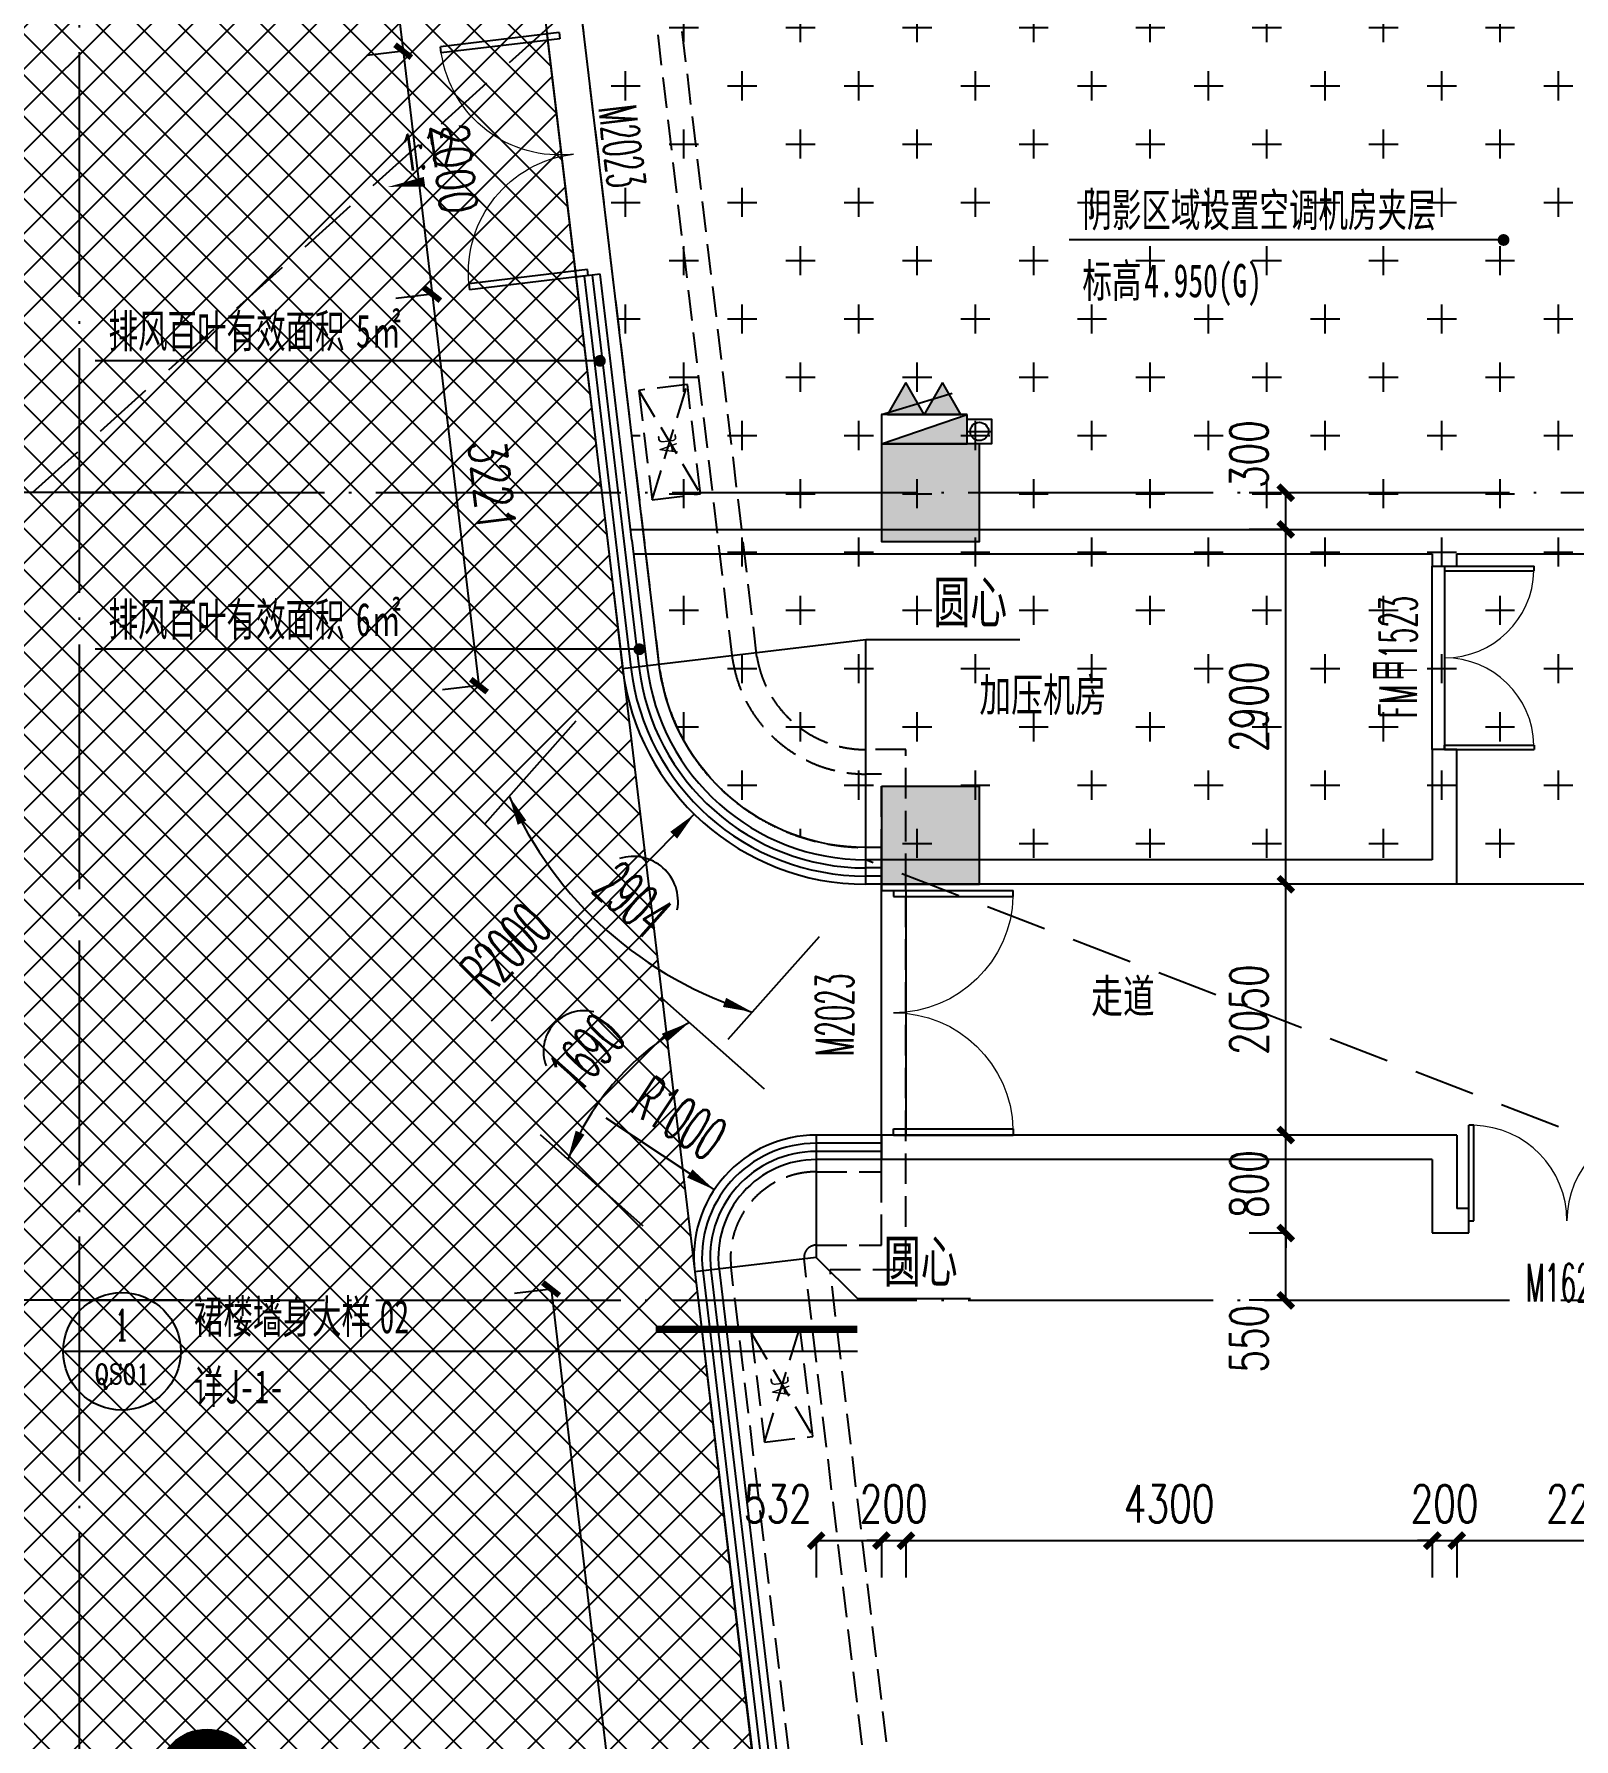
# Model space of a CAD drawing. Header units: millimetres. Extents: x 12325263 to 13848842, y -1463133 to 573208.
# Drawn here: x 12544475 to 12557054, y -627871 to -613939 of the extents above; entities that cross this region are included whole.
import ezdxf
from ezdxf.enums import TextEntityAlignment as Align

# ---------------------------------------------------------------- set-up
doc = ezdxf.new("R2010")
doc.units = ezdxf.units.MM
doc.header["$LTSCALE"] = 1000
for name, pattern in [('101010$0$__DASH', [0.35, 0.25, -0.1]), ('ACAD_ISO02W100', [15, 12, -3]), ('DASH', [0.35, 0.25, -0.1]), ('DASHED2', [0.375, 0.25, -0.125]), ('DOTE', [2.42, 2, -0.2, 0.02, -0.2])]:
    doc.linetypes.add(name, pattern=pattern)
for name, color, linetype in [('#s-灭火器', 20, 'Continuous'), ('12#楼首层平面图$0$CURTWALL', 2, 'Continuous'), ('A-ANNO-DIMS', 83, 'Continuous'), ('A-ANNO-IDEN', 2, 'Continuous'), ('A-ANNO-TEXT', 7, 'Continuous'), ('A-AXIS', 16, 'DOTE'), ('A-COLS', 6, 'Continuous'), ('A-WALL', 5, 'Continuous'), ('A-WALL-PATT', 8, 'Continuous'), ('AXIS', 3, 'Continuous'), ('DIM_LEAD', 3, 'Continuous'), ('DIM_SYMB', 3, 'Continuous'), ('DOOR_FIRE', 1, 'Continuous'), ('DOOR_FIRE_TEXT', 7, 'Continuous'), ('EQUIP_消火栓', 7, 'Continuous'), ('HZHZNEWPLOTLAYER#@$TT', 7, 'Continuous'), ('PUB_DIM', 83, 'Continuous'), ('PUB_HATCH', 8, 'Continuous'), ('PUB_TEXT', 7, 'Continuous'), ('VPIPE-消防高', 3, 'Continuous'), ('WINDOW', 4, 'Continuous'), ('WINDOW_TEXT', 7, 'Continuous'), ('夹层', 35, 'Continuous'), ('投影线', 6, 'ACAD_ISO02W100'), ('水条件', 1, 'Continuous'), ('结构边线', 21, 'DASH')]:
    doc.layers.add(name, color=color, linetype=linetype)
doc.styles.add('101010$0$YQ_DIM', font='SUPEROS.SHX', dxfattribs={"width": 0.8, "bigfont": 'HZDX.SHX'})
doc.styles.add('_TCH_DIM', font='SIMPLEX.shx', dxfattribs={"width": 0.7, "bigfont": 'GBCBIG.shx'})
doc.styles.add('_TCH_DIM_T3', font='SIMPLEX.shx', dxfattribs={"width": 0.705882, "bigfont": 'GBCBIG.shx'})
doc.styles.add('_TCH_LABEL', font='COMPLEX', dxfattribs={"bigfont": 'GBCBIG'})
doc.styles.add('_TCH_WINDOW', font='SIMPLEX', dxfattribs={"width": 0.7, "height": 3.5, "bigfont": 'GBCBIG'})
doc.styles.add('TITXV', font='', dxfattribs={"width": 0.7})
doc.styles.add('宋体', font='', dxfattribs={"width": 0.65})
doc.styles.get('TITXV').set_extended_font_data('SimSun')
doc.styles.get('宋体').set_extended_font_data('SimSun')
doc.dimstyles.new('_TCH_ARCH&&120', dxfattribs={"dimtxt": 306, "dimasz": 120, "dimexe": 300, "dimexo": 360, "dimgap": 147, "dimtad": 1, "dimdec": 0, "dimzin": 0, "dimdsep": 46, "dimtxsty": '_TCH_DIM_T3', "dimblk": 'ARCHTICK', "dimcen": 0.09, "dimclrt": 7, "dimazin": 2, "dimtfac": 1, "dimtdec": 0, "dimtix": 1, "dimtmove": 2, "dimatfit": 3, "dimfxl": 1, "dimfxlon": 1, "dimtolj": 1, "dimtzin": 0, "dimarcsym": 0})
doc.dimstyles.new('_TCH_ARCH&&150', dxfattribs={"dimtxt": 446.25, "dimasz": 150, "dimexe": 375, "dimexo": 450, "dimgap": 189.375, "dimtad": 1, "dimdec": 0, "dimzin": 0, "dimdsep": 46, "dimtxsty": '_TCH_DIM_T3', "dimblk": 'asdggshdfhsg_ArchTick', "dimcen": 0.09, "dimclrt": 7, "dimazin": 2, "dimtfac": 1, "dimtdec": 0, "dimtix": 1, "dimtmove": 2, "dimatfit": 3, "dimfxl": 1, "dimtolj": 1, "dimtzin": 0, "dimarcsym": 0})

# ---------------------------------------------------------------- blocks, each defined once
blk = doc.blocks.new('_FZH')
blk.add_lwpolyline([(-0.5, -0.5), (0.5, -0.5), (0.5, 0.5), (-0.5, 0.5)], close=True)
at = {"layer": 'PUB_HATCH'}
blk.add_solid([(-0.5, -0.5), (0.5, -0.5), (-0.5, 0.5), (0.5, 0.5)], dxfattribs=at)
blk = doc.blocks.new('_YZH')
blk.add_circle((0, 0), 0.5)
at = {"layer": 'PUB_HATCH', "const_width": 0.5}
blk.add_lwpolyline([(-0.25, 0, 1), (0.25, 0, 1)], format="xyb", close=True, dxfattribs=at)
blk = doc.blocks.new('asfasfsdgdsfhsghh')
at = {"layer": 'A-COLS', "xscale": 800, "yscale": 800, "zscale": 800, "rotation": 270}
for p in [(-52500, 18200), (-52500, 15400)]:
    blk.add_blockref('_FZH', p, dxfattribs=at)
at = {"layer": 'A-COLS', "xscale": 800, "yscale": 800, "zscale": 800}
blk.add_blockref('_YZH', (-58409, 7693), dxfattribs=at)
blk = doc.blocks.new('管位')
at = {"layer": '水条件'}
blk.add_line((12573126, 675360), (12573126, 675160), dxfattribs=at)
blk.add_lwpolyline([(12573026, 675360), (12573226, 675360), (12573226, 675160), (12573026, 675160)], close=True, dxfattribs=at)
blk = doc.blocks.new('灭火器')
at = {"layer": '#s-灭火器', "ltscale": 1000}
for points in [[(292444, 59707), (292144, 59707), (292294, 59447)], [(292744, 59707), (292444, 59707), (292594, 59447)]]:
    blk.add_hatch(color=256, dxfattribs=at).paths.add_polyline_path(points)
for points in [[(292294, 59447), (292444, 59707), (292144, 59707)], [(292594, 59447), (292744, 59707), (292444, 59707)]]:
    blk.add_lwpolyline(points, close=True, dxfattribs=at)
blk = doc.blocks.new('$TWTSYS$00000508')
for p, q in [((-0.5, 0.5), (0.324, 1.224)), ((-0.5, 0.5), (-0.5, -0.5)), ((-0.5, -0.5), (0.5, 0.5)), ((0.5, 0.5), (-0.5, 0.5)), ((0.5, -0.5), (0.5, 0.5)), ((-0.5, -0.5), (0.5, -0.5))]:
    blk.add_line(p, q)
blk.add_solid([(0.5, -0.5), (0.5, 0.5), (-0.5, -0.5)])
blk = doc.blocks.new('消火栓')
at = {"layer": '#s-灭火器', "rotation": 180.0000000000001}
blk.add_blockref('灭火器', (12864422, 734932), dxfattribs=at)
at = {"layer": 'EQUIP_消火栓', "xscale": 700, "yscale": 240, "zscale": 700}
blk.add_blockref('$TWTSYS$00000508', (12571978, 675105), dxfattribs=at)
blk = doc.blocks.new('asdfasdfafsf')
at = {"layer": 'VPIPE-消防高'}
blk.add_circle((-13640, -10550), 75, dxfattribs=at)
blk.add_blockref('消火栓', (-12586068, -685635))
at = {"layer": '水条件', "rotation": 90}
blk.add_blockref('管位', (661620, -12583676), dxfattribs=at)
blk = doc.blocks.new('A$C3CA14A55')
at = {"color": 253, "linetype": '101010$0$__DASH'}
for points in [[(0, 2), (900, 0), (900, 400), (0, 400), (0, 2)], [(900, 400), (0, 2)], [(0, 400), (900, 0)]]:
    blk.add_lwpolyline(points, dxfattribs=at)
at = {"color": 253, "linetype": 'ByBlock', "insert": (352, 293), "char_height": 150, "width": 435.79, "attachment_point": 1, "rotation": 359.4465, "style": '101010$0$YQ_DIM'}
blk.add_mtext('AC', dxfattribs=at)
blk = doc.blocks.new('asdfsddfa')
at = {"color": 253, "linetype": '101010$0$__DASH'}
for points in [[(34692, -42017), (33442, -42017), (33442, -46217), (-5353, -46217, -0.244508), (-7072, -45323), (-10337, -40668, -0.12383), (-10703, -39711), (-11840, -30179, -0.449446), (-11741, -30067), (-11208, -30067), (-11208, -26217), (-11336, -26217, -0.368693), (-12423, -25290), (-13762, -14075, -0.449446), (-11180, -11167), (-10149, -11167, 0.402681), (2392, 887, -0.402681), (2492, 983), (14892, 983)], [(34692, -41817), (33242, -41817), (33242, -46017), (-5353, -46017, -0.244508), (-6908, -45208), (-10173, -40553, -0.12383), (-10504, -39687), (-11628, -30267), (-11008, -30267), (-11008, -26017), (-11336, -26017, -0.367524), (-12225, -25262), (-13563, -14052, -0.449446), (-11180, -11367), (-10149, -11367, 0.400492), (2587, 783), (14892, 783)]]:
    blk.add_lwpolyline(points, format="xyb", dxfattribs=at)
at = {"layer": 'HZHZNEWPLOTLAYER#@$TT'}
for p, rotation in [((-12685, -23927), 96.90555610202308), ((-11766, -31629), 96.90121607726869)]:
    blk.add_blockref('A$C3CA14A55', p, dxfattribs=dict(at, rotation=rotation))
blk = doc.blocks.new('asdggshdfhsg_ArchTick')
at = {"color": 0, "linetype": 'ByBlock', "const_width": 0.4}
blk.add_lwpolyline([(-0.5, -0.5), (0.5, 0.5)], dxfattribs=at)
blk = doc.blocks.new('*D5261')
at = {"layer": 'AXIS', "color": 0, "lineweight": -2, "transparency": 16777216}
for p, q in [((12411816.81071, 1007589.75909), (12408141.81071, 1007589.75909)), ((12408516.81071, 1001139.75909), (12408516.81071, 1007439.75909)), ((12411816.81071, 1000989.75909), (12408141.81071, 1000989.75909))]:
    blk.add_line(p, q, dxfattribs=at)
at = {"layer": 'Defpoints', "color": 0, "transparency": 16777216}
for p in [(12408516.81071, 1007589.75909), (12412266.81071, 1007589.75909), (12412266.81071, 1000989.75909)]:
    blk.add_point(p, dxfattribs=at)
at = {"layer": 'AXIS', "color": 0, "lineweight": -2, "transparency": 16777216, "xscale": 150, "yscale": 150, "zscale": 150}
for p, rotation in [((12408516.81071, 1007589.75909), 90), ((12408516.81071, 1000989.75909), 270)]:
    blk.add_blockref('asdggshdfhsg_ArchTick', p, dxfattribs=dict(at, rotation=rotation))
at = {"layer": 'AXIS', "color": 7, "transparency": 16777216, "insert": (12408104.31071, 1004289.75909), "char_height": 446.25, "attachment_point": 5, "rotation": 90, "style": '_TCH_DIM_T3'}
blk.add_mtext('\\A1;6600', dxfattribs=at)
blk = doc.blocks.new('*D5262')
at = {"layer": 'AXIS', "color": 0, "lineweight": -2, "transparency": 16777216}
for p, q in [((12411816.81071, 1014189.75909), (12408141.81071, 1014189.75909)), ((12408516.81071, 1007739.75909), (12408516.81071, 1014039.75909)), ((12411816.81071, 1007589.75909), (12408141.81071, 1007589.75909))]:
    blk.add_line(p, q, dxfattribs=at)
at = {"layer": 'Defpoints', "color": 0, "transparency": 16777216}
for p in [(12408516.81071, 1014189.75909), (12412266.81071, 1014189.75909), (12412266.81071, 1007589.75909)]:
    blk.add_point(p, dxfattribs=at)
at = {"layer": 'AXIS', "color": 0, "lineweight": -2, "transparency": 16777216, "xscale": 150, "yscale": 150, "zscale": 150}
for p, rotation in [((12408516.81071, 1014189.75909), 90), ((12408516.81071, 1007589.75909), 270)]:
    blk.add_blockref('asdggshdfhsg_ArchTick', p, dxfattribs=dict(at, rotation=rotation))
at = {"layer": 'AXIS', "color": 7, "transparency": 16777216, "insert": (12408104.31071, 1010889.75909), "char_height": 446.25, "attachment_point": 5, "rotation": 90, "style": '_TCH_DIM_T3'}
blk.add_mtext('\\A1;6600', dxfattribs=at)
blk = doc.blocks.new('*D5263')
at = {"layer": 'AXIS', "color": 0, "lineweight": -2, "transparency": 16777216}
for p, q in [((12411816.81071, 1020789.75909), (12408141.81071, 1020789.75909)), ((12408516.81071, 1014339.75909), (12408516.81071, 1020639.75909)), ((12411816.81071, 1014189.75909), (12408141.81071, 1014189.75909))]:
    blk.add_line(p, q, dxfattribs=at)
at = {"layer": 'Defpoints', "color": 0, "transparency": 16777216}
for p in [(12408516.81071, 1020789.75909), (12412266.81071, 1020789.75909), (12412266.81071, 1014189.75909)]:
    blk.add_point(p, dxfattribs=at)
at = {"layer": 'AXIS', "color": 0, "lineweight": -2, "transparency": 16777216, "xscale": 150, "yscale": 150, "zscale": 150}
for p, rotation in [((12408516.81071, 1020789.75909), 90), ((12408516.81071, 1014189.75909), 270)]:
    blk.add_blockref('asdggshdfhsg_ArchTick', p, dxfattribs=dict(at, rotation=rotation))
at = {"layer": 'AXIS', "color": 7, "transparency": 16777216, "insert": (12408104.31071, 1017489.75909), "char_height": 446.25, "attachment_point": 5, "rotation": 90, "style": '_TCH_DIM_T3'}
blk.add_mtext('\\A1;6600', dxfattribs=at)
blk = doc.blocks.new('agsfh')
at = {"layer": 'A-ANNO-IDEN'}
for p, q in [((-7112, -5244), (-8072, -5244)), ((-5539, -5244), (-7112, -5244)), ((-1584, -5244), (-5539, -5244))]:
    blk.add_line(p, q, dxfattribs=at)
at = {"layer": 'A-ANNO-IDEN', "const_width": 60}
blk.add_lwpolyline([(-1584, -5064), (-3231, -5064)], dxfattribs=at)
at = {"layer": 'A-ANNO-IDEN'}
blk.add_circle((-7592, -5244), 480, dxfattribs=at)
at = {"layer": 'PUB_TEXT', "style": '宋体', "width": 0.65}
for s, height, p in [('裙楼墙身大样', 271.9, (-7004, -5096)), ('02', 271.9, (-5487, -5096)), ('详', 272, (-7004, -5669)), ('J-1-', 271.9, (-6751, -5669))]:
    blk.add_text(s, height=height, dxfattribs=at).set_placement(p)
at = {"layer": 'PUB_TEXT', "style": '_TCH_LABEL'}
blk.add_text('1', height=257, dxfattribs=at).set_placement((-7647, -5156), (-7537, -5156), align=Align.FIT)
at = {"layer": 'PUB_TEXT', "style": '_TCH_LABEL', "width": 0.807692}
blk.add_text('QS01', height=164.3, dxfattribs=at).set_placement((-7816, -5512), (-7368, -5512), align=Align.FIT)
blk = doc.blocks.new('_ArchTick')
at = {"color": 0, "linetype": 'ByBlock', "const_width": 0.4}
blk.add_lwpolyline([(-0.5, -0.5), (0.5, 0.5)], dxfattribs=at)
blk = doc.blocks.new('*D2084')
at = {"layer": 'A-ANNO-DIMS', "color": 0, "lineweight": -2, "transparency": 16777216}
for p, q in [((12547728, -616065), (12547429, -616101)), ((12547727, -616065), (12548109, -619264)), ((12548110, -619264), (12547811, -619299))]:
    blk.add_line(p, q, dxfattribs=at)
at = {"layer": 'Defpoints', "color": 0, "transparency": 16777216}
for p in [(12548901, -615925), (12549283, -619124), (12548109, -619264)]:
    blk.add_point(p, dxfattribs=at)
at = {"layer": 'A-ANNO-DIMS', "color": 0, "lineweight": -2, "transparency": 16777216, "xscale": 120, "yscale": 120, "zscale": 120}
for p, rotation in [((12547727, -616065), 96.80534123624572), ((12548109, -619264), 276.8053412362457)]:
    blk.add_blockref('_ArchTick', p, dxfattribs=dict(at, rotation=rotation))
at = {"layer": 'A-ANNO-DIMS', "color": 7, "transparency": 16777216, "insert": (12548216, -617629), "char_height": 306, "attachment_point": 5, "rotation": 276.8053, "style": '_TCH_DIM_T3'}
blk.add_mtext('\\A1;3221', dxfattribs=at)
blk = doc.blocks.new('*D2085')
at = {"layer": 'A-ANNO-DIMS', "color": 0, "lineweight": -2, "transparency": 16777216}
for p, q in [((12547491, -614079), (12547192, -614115)), ((12547490, -614079), (12547727, -616065)), ((12547728, -616065), (12547429, -616101))]:
    blk.add_line(p, q, dxfattribs=at)
at = {"layer": 'Defpoints', "color": 0, "transparency": 16777216}
for p in [(12548664, -613939), (12548901, -615925), (12547727, -616065)]:
    blk.add_point(p, dxfattribs=at)
at = {"layer": 'A-ANNO-DIMS', "color": 0, "lineweight": -2, "transparency": 16777216, "xscale": 120, "yscale": 120, "zscale": 120}
for p, rotation in [((12547490, -614079), 96.80534123627129), ((12547727, -616065), 276.8053412362713)]:
    blk.add_blockref('_ArchTick', p, dxfattribs=dict(at, rotation=rotation))
at = {"layer": 'A-ANNO-DIMS', "color": 7, "transparency": 16777216, "insert": (12547907, -615037), "char_height": 306, "attachment_point": 5, "rotation": 276.8053, "style": '_TCH_DIM_T3'}
blk.add_mtext('\\A1;2000', dxfattribs=at)
blk = doc.blocks.new('*D2086')
at = {"layer": 'A-ANNO-DIMS', "color": 0, "lineweight": -2, "transparency": 16777216}
for p, q in [((12546777, -608091), (12546478, -608127)), ((12546776, -608092), (12547490, -614079)), ((12547491, -614079), (12547192, -614115))]:
    blk.add_line(p, q, dxfattribs=at)
at = {"layer": 'Defpoints', "color": 0, "transparency": 16777216}
for p in [(12547950, -607952), (12548664, -613939), (12547490, -614079)]:
    blk.add_point(p, dxfattribs=at)
at = {"layer": 'A-ANNO-DIMS', "color": 0, "lineweight": -2, "transparency": 16777216, "xscale": 120, "yscale": 120, "zscale": 120}
for p, rotation in [((12546776, -608092), 96.80534123624177), ((12547490, -614079), 276.8053412362418)]:
    blk.add_blockref('_ArchTick', p, dxfattribs=dict(at, rotation=rotation))
at = {"layer": 'A-ANNO-DIMS', "color": 7, "transparency": 16777216, "insert": (12547431, -611050), "char_height": 306, "attachment_point": 5, "rotation": 276.8053, "style": '_TCH_DIM_T3'}
blk.add_mtext('\\A1;6030', dxfattribs=at)
blk = doc.blocks.new('*D2087')
at = {"layer": 'A-ANNO-DIMS', "color": 0, "lineweight": -2, "transparency": 16777216}
for p, q in [((12548699, -624195), (12548400, -624231)), ((12548698, -624195), (12549835, -633727)), ((12549836, -633727), (12549537, -633762))]:
    blk.add_line(p, q, dxfattribs=at)
at = {"layer": 'Defpoints', "color": 0, "transparency": 16777216}
for p in [(12549871, -624055), (12551009, -633587), (12549835, -633727)]:
    blk.add_point(p, dxfattribs=at)
at = {"layer": 'A-ANNO-DIMS', "color": 0, "lineweight": -2, "transparency": 16777216, "xscale": 120, "yscale": 120, "zscale": 120}
for p, rotation in [((12548698, -624195), 96.80534123574836), ((12549835, -633727), 276.8053412357483)]:
    blk.add_blockref('_ArchTick', p, dxfattribs=dict(at, rotation=rotation))
at = {"layer": 'A-ANNO-DIMS', "color": 7, "transparency": 16777216, "insert": (12549564, -628926), "char_height": 306, "attachment_point": 5, "rotation": 276.8053, "style": '_TCH_DIM_T3'}
blk.add_mtext('\\A1;9599', dxfattribs=at)
blk = doc.blocks.new('*D2417')
at = {"layer": 'A-ANNO-DIMS', "color": 0, "lineweight": -2, "transparency": 16777216}
for p, q in [((12556097, -626250), (12556097, -626551)), ((12556097, -626251), (12558297, -626251)), ((12558297, -626250), (12558297, -626551))]:
    blk.add_line(p, q, dxfattribs=at)
at = {"layer": 'Defpoints', "color": 0, "transparency": 16777216}
for p in [(12556097, -625437), (12558297, -625437), (12558297, -626251)]:
    blk.add_point(p, dxfattribs=at)
at = {"layer": 'A-ANNO-DIMS', "color": 0, "lineweight": -2, "transparency": 16777216, "xscale": 120, "yscale": 120, "zscale": 120, "rotation": 180}
blk.add_blockref('_ArchTick', (12556097, -626251), dxfattribs=at)
at = {"layer": 'A-ANNO-DIMS', "color": 0, "lineweight": -2, "transparency": 16777216, "xscale": 120, "yscale": 120, "zscale": 120}
blk.add_blockref('_ArchTick', (12558297, -626251), dxfattribs=at)
at = {"layer": 'A-ANNO-DIMS', "color": 7, "transparency": 16777216, "insert": (12557197, -625951), "char_height": 306, "attachment_point": 5, "style": '_TCH_DIM_T3'}
blk.add_mtext('\\A1;2200', dxfattribs=at)
blk = doc.blocks.new('*D2418')
at = {"layer": 'A-ANNO-DIMS', "color": 0, "lineweight": -2, "transparency": 16777216}
for p, q in [((12555897, -626251), (12555777, -626251)), ((12555897, -626250), (12555897, -626551)), ((12555897, -626251), (12556097, -626251)), ((12556097, -626250), (12556097, -626551)), ((12556097, -626251), (12556217, -626251))]:
    blk.add_line(p, q, dxfattribs=at)
at = {"layer": 'Defpoints', "color": 0, "transparency": 16777216}
for p in [(12555897, -625437), (12556097, -625437), (12556097, -626251)]:
    blk.add_point(p, dxfattribs=at)
at = {"layer": 'A-ANNO-DIMS', "color": 0, "lineweight": -2, "transparency": 16777216, "xscale": 120, "yscale": 120, "zscale": 120}
blk.add_blockref('_ArchTick', (12555897, -626251), dxfattribs=at)
at = {"layer": 'A-ANNO-DIMS', "color": 0, "lineweight": -2, "transparency": 16777216, "xscale": 120, "yscale": 120, "zscale": 120, "rotation": 180}
blk.add_blockref('_ArchTick', (12556097, -626251), dxfattribs=at)
at = {"layer": 'A-ANNO-DIMS', "color": 7, "transparency": 16777216, "insert": (12555997, -625951), "char_height": 306, "attachment_point": 5, "style": '_TCH_DIM_T3'}
blk.add_mtext('\\A1;200', dxfattribs=at)
blk = doc.blocks.new('*D2419')
at = {"layer": 'A-ANNO-DIMS', "color": 0, "lineweight": -2, "transparency": 16777216}
for p, q in [((12551597, -626250), (12551597, -626551)), ((12551597, -626251), (12555897, -626251)), ((12555897, -626250), (12555897, -626551))]:
    blk.add_line(p, q, dxfattribs=at)
at = {"layer": 'Defpoints', "color": 0, "transparency": 16777216}
for p in [(12551597, -625437), (12555897, -625437), (12555897, -626251)]:
    blk.add_point(p, dxfattribs=at)
at = {"layer": 'A-ANNO-DIMS', "color": 0, "lineweight": -2, "transparency": 16777216, "xscale": 120, "yscale": 120, "zscale": 120, "rotation": 180}
blk.add_blockref('_ArchTick', (12551597, -626251), dxfattribs=at)
at = {"layer": 'A-ANNO-DIMS', "color": 0, "lineweight": -2, "transparency": 16777216, "xscale": 120, "yscale": 120, "zscale": 120}
blk.add_blockref('_ArchTick', (12555897, -626251), dxfattribs=at)
at = {"layer": 'A-ANNO-DIMS', "color": 7, "transparency": 16777216, "insert": (12553747, -625951), "char_height": 306, "attachment_point": 5, "style": '_TCH_DIM_T3'}
blk.add_mtext('\\A1;4300', dxfattribs=at)
blk = doc.blocks.new('*D2420')
at = {"layer": 'A-ANNO-DIMS', "color": 0, "lineweight": -2, "transparency": 16777216}
for p, q in [((12551397, -626251), (12551277, -626251)), ((12551397, -626250), (12551397, -626551)), ((12551397, -626251), (12551597, -626251)), ((12551597, -626250), (12551597, -626551)), ((12551597, -626251), (12551717, -626251))]:
    blk.add_line(p, q, dxfattribs=at)
at = {"layer": 'Defpoints', "color": 0, "transparency": 16777216}
for p in [(12551397, -625437), (12551597, -625437), (12551597, -626251)]:
    blk.add_point(p, dxfattribs=at)
at = {"layer": 'A-ANNO-DIMS', "color": 0, "lineweight": -2, "transparency": 16777216, "xscale": 120, "yscale": 120, "zscale": 120}
blk.add_blockref('_ArchTick', (12551397, -626251), dxfattribs=at)
at = {"layer": 'A-ANNO-DIMS', "color": 0, "lineweight": -2, "transparency": 16777216, "xscale": 120, "yscale": 120, "zscale": 120, "rotation": 180}
blk.add_blockref('_ArchTick', (12551597, -626251), dxfattribs=at)
at = {"layer": 'A-ANNO-DIMS', "color": 7, "transparency": 16777216, "insert": (12551497, -625951), "char_height": 306, "attachment_point": 5, "style": '_TCH_DIM_T3'}
blk.add_mtext('\\A1;200', dxfattribs=at)
blk = doc.blocks.new('*D2421')
at = {"layer": 'A-ANNO-DIMS', "color": 0, "lineweight": -2, "transparency": 16777216}
for p, q in [((12550864, -626250), (12550864, -626551)), ((12550864, -626251), (12551397, -626251)), ((12551397, -626250), (12551397, -626551))]:
    blk.add_line(p, q, dxfattribs=at)
at = {"layer": 'Defpoints', "color": 0, "transparency": 16777216}
for p in [(12550864, -625437), (12551397, -625437), (12551397, -626251)]:
    blk.add_point(p, dxfattribs=at)
at = {"layer": 'A-ANNO-DIMS', "color": 0, "lineweight": -2, "transparency": 16777216, "xscale": 120, "yscale": 120, "zscale": 120, "rotation": 180}
blk.add_blockref('_ArchTick', (12550864, -626251), dxfattribs=at)
at = {"layer": 'A-ANNO-DIMS', "color": 0, "lineweight": -2, "transparency": 16777216, "xscale": 120, "yscale": 120, "zscale": 120}
blk.add_blockref('_ArchTick', (12551397, -626251), dxfattribs=at)
at = {"layer": 'A-ANNO-DIMS', "color": 7, "transparency": 16777216, "insert": (12550550, -625951), "char_height": 306, "attachment_point": 5, "style": '_TCH_DIM_T3'}
blk.add_mtext('\\A1;532', dxfattribs=at)
blk = doc.blocks.new('*D4865')
at = {"layer": 'Defpoints', "color": 0, "transparency": 16777216}
for p in [(12554700, -623737), (12555897, -623737), (12555897, -624287)]:
    blk.add_point(p, dxfattribs=at)
at = {"layer": 'PUB_DIM', "color": 0, "lineweight": -2, "transparency": 16777216}
for p, q in [((12554701, -623737), (12554400, -623737)), ((12554700, -624287), (12554700, -623737)), ((12554701, -624287), (12554400, -624287))]:
    blk.add_line(p, q, dxfattribs=at)
at = {"layer": 'PUB_DIM', "color": 0, "lineweight": -2, "transparency": 16777216, "xscale": 120, "yscale": 120, "zscale": 120}
for p, rotation in [((12554700, -623737), 90), ((12554700, -624287), 270)]:
    blk.add_blockref('_ArchTick', p, dxfattribs=dict(at, rotation=rotation))
at = {"layer": 'PUB_DIM', "color": 7, "transparency": 16777216, "insert": (12554400, -624601), "char_height": 306, "attachment_point": 5, "rotation": 90, "style": '_TCH_DIM_T3'}
blk.add_mtext('\\A1;550', dxfattribs=at)
blk = doc.blocks.new('*D4866')
at = {"layer": 'Defpoints', "color": 0, "transparency": 16777216}
for p in [(12554700, -622937), (12555897, -622937), (12555897, -623737)]:
    blk.add_point(p, dxfattribs=at)
at = {"layer": 'PUB_DIM', "color": 0, "lineweight": -2, "transparency": 16777216}
for p, q in [((12554700, -622937), (12554700, -622817)), ((12554701, -622937), (12554400, -622937)), ((12554700, -623737), (12554700, -622937)), ((12554701, -623737), (12554400, -623737)), ((12554700, -623737), (12554700, -623857))]:
    blk.add_line(p, q, dxfattribs=at)
at = {"layer": 'PUB_DIM', "color": 0, "lineweight": -2, "transparency": 16777216, "xscale": 120, "yscale": 120, "zscale": 120}
for p, rotation in [((12554700, -622937), 270), ((12554700, -623737), 90)]:
    blk.add_blockref('_ArchTick', p, dxfattribs=dict(at, rotation=rotation))
at = {"layer": 'PUB_DIM', "color": 7, "transparency": 16777216, "insert": (12554400, -623337), "char_height": 306, "attachment_point": 5, "rotation": 90, "style": '_TCH_DIM_T3'}
blk.add_mtext('\\A1;800', dxfattribs=at)
blk = doc.blocks.new('*D4867')
at = {"layer": 'Defpoints', "color": 0, "transparency": 16777216}
for p in [(12554700, -620887), (12555897, -620887), (12555897, -622937)]:
    blk.add_point(p, dxfattribs=at)
at = {"layer": 'PUB_DIM', "color": 0, "lineweight": -2, "transparency": 16777216}
for p, q in [((12554701, -620887), (12554400, -620887)), ((12554700, -622937), (12554700, -620887)), ((12554701, -622937), (12554400, -622937))]:
    blk.add_line(p, q, dxfattribs=at)
at = {"layer": 'PUB_DIM', "color": 0, "lineweight": -2, "transparency": 16777216, "xscale": 120, "yscale": 120, "zscale": 120}
for p, rotation in [((12554700, -620887), 90), ((12554700, -622937), 270)]:
    blk.add_blockref('_ArchTick', p, dxfattribs=dict(at, rotation=rotation))
at = {"layer": 'PUB_DIM', "color": 7, "transparency": 16777216, "insert": (12554400, -621912), "char_height": 306, "attachment_point": 5, "rotation": 90, "style": '_TCH_DIM_T3'}
blk.add_mtext('\\A1;2050', dxfattribs=at)
blk = doc.blocks.new('*D4868')
at = {"layer": 'Defpoints', "color": 0, "transparency": 16777216}
for p in [(12554700, -617987), (12555897, -617987), (12555897, -620887)]:
    blk.add_point(p, dxfattribs=at)
at = {"layer": 'PUB_DIM', "color": 0, "lineweight": -2, "transparency": 16777216}
for p, q in [((12554701, -617987), (12554400, -617987)), ((12554700, -620887), (12554700, -617987)), ((12554701, -620887), (12554400, -620887))]:
    blk.add_line(p, q, dxfattribs=at)
at = {"layer": 'PUB_DIM', "color": 0, "lineweight": -2, "transparency": 16777216, "xscale": 120, "yscale": 120, "zscale": 120}
for p, rotation in [((12554700, -617987), 90), ((12554700, -620887), 270)]:
    blk.add_blockref('_ArchTick', p, dxfattribs=dict(at, rotation=rotation))
at = {"layer": 'PUB_DIM', "color": 7, "transparency": 16777216, "insert": (12554400, -619437), "char_height": 306, "attachment_point": 5, "rotation": 90, "style": '_TCH_DIM_T3'}
blk.add_mtext('\\A1;2900', dxfattribs=at)
blk = doc.blocks.new('*D4869')
at = {"layer": 'Defpoints', "color": 0, "transparency": 16777216}
for p in [(12554700, -617687), (12555897, -617687), (12555897, -617987)]:
    blk.add_point(p, dxfattribs=at)
at = {"layer": 'PUB_DIM', "color": 0, "lineweight": -2, "transparency": 16777216}
for p, q in [((12554701, -617687), (12554400, -617687)), ((12554700, -617987), (12554700, -617687)), ((12554701, -617987), (12554400, -617987))]:
    blk.add_line(p, q, dxfattribs=at)
at = {"layer": 'PUB_DIM', "color": 0, "lineweight": -2, "transparency": 16777216, "xscale": 120, "yscale": 120, "zscale": 120}
for p, rotation in [((12554700, -617687), 90), ((12554700, -617987), 270)]:
    blk.add_blockref('_ArchTick', p, dxfattribs=dict(at, rotation=rotation))
at = {"layer": 'PUB_DIM', "color": 7, "transparency": 16777216, "insert": (12554400, -617372), "char_height": 306, "attachment_point": 5, "rotation": 90, "style": '_TCH_DIM_T3'}
blk.add_mtext('\\A1;300', dxfattribs=at)
blk = doc.blocks.new('$DorLib2D$00000002')
for p, q in [((-0.5, 0), (-0.5, 0.4875)), ((-0.475, 0.4875), (-0.5, 0.4875)), ((-0.475, 0), (-0.475, 0.4875)), ((0.475, 0), (0.475, 0.4875)), ((0.475, 0.4875), (0.5, 0.4875)), ((0.5, 0), (0.5, 0.4875)), ((-0.5, 0), (-0.475, 0)), ((0.5, 0), (0.475, 0))]:
    blk.add_line(p, q)
at = {"lineweight": 13}
for centre, start, end in [((-0.4875, 0), 0, 88.53072), ((0.4875, 0), 91.46928, 180)]:
    blk.add_arc(centre, 0.4875, start, end, dxfattribs=at)
blk = doc.blocks.new('qlzw')
at = {"layer": 'A-AXIS'}
for p, q in [((12411416.8, 979489.8), (12411416.8, 1082089.8)), ((12411416.8, 1014189.8), (12486866.8, 1014189.8)), ((12411416.8, 1007589.8), (12486866.8, 1007589.8))]:
    blk.add_line(p, q, dxfattribs=at)
at = {"layer": 'AXIS'}
for p, q in [((12412266.8, 1014189.8), (12406266.8, 1014189.8)), ((12412266.8, 1007589.8), (12406266.8, 1007589.8))]:
    blk.add_line(p, q, dxfattribs=at)
for p1, p2, picture, middle in [((12412266.8, 1014189.8), (12412266.8, 1020789.8), '*D5263', (12408104.3, 1017489.8)), ((12412266.8, 1007589.8), (12412266.8, 1014189.8), '*D5262', (12408104.3, 1010889.8)), ((12412266.8, 1000989.8), (12412266.8, 1007589.8), '*D5261', (12408104.3, 1004289.8))]:
    dim = blk.add_aligned_dim(p1=p1, p2=p2, distance=3750, dimstyle='_TCH_ARCH&&150', dxfattribs=at)
    dim.commit()
    dim.dimension.update_dxf_attribs({"geometry": picture, "text_midpoint": middle})

msp = doc.modelspace()

# ---------------------------------------------------------------- hatches: boundary and pattern name
at = {"layer": 'A-WALL-PATT'}
h = msp.add_hatch(dxfattribs=at)
h.set_pattern_fill('ANSI37', color=252, scale=150)
h.set_pattern_definition([(45, (-400000, 0), (-168.3798023, 168.3798023), []), (135, (-400000, 0), (-168.3798023, -168.3798023), [])])
edge = h.paths.add_edge_path()
edge.add_line((12617170, -539458), (12627664.7, -539458))
edge.add_line((12627664.7, -539458), (12617498.2, -546587.6))
edge.add_line((12617498.2, -546587.6), (12598406.6, -559976.1))
edge.add_line((12598406.6, -559976.1), (12585091.3, -540989.1))
edge.add_line((12585091.3, -540989.1), (12584144.7, -541197.3))
edge.add_line((12584144.7, -541197.3), (12583864.1, -542803.9))
edge.add_arc((12578880.4, -541928.7), 5060, 269.14738, 350.03971, ccw=False)
edge.add_arc((12578698.9, -554127.5), 7140.2, 89.14809, 125.03345)
edge.add_line((12574600, -548281), (12560037.5, -558490.6))
edge.add_line((12560037.5, -558490.6), (12559927.1, -558471.2))
edge.add_line((12559927.1, -558471.2), (12559927.1, -564050))
edge.add_line((12559927.1, -564050), (12558858.8, -564810))
edge.add_line((12558858.8, -564810), (12559927.1, -566333.2))
edge.add_line((12559927.1, -566333.2), (12559927.6, -588159))
edge.add_line((12559927.6, -588159), (12558263.3, -589586.8))
edge.add_line((12558263.3, -589586.8), (12557796.8, -589586.8))
edge.add_line((12557796.8, -589586.8), (12557796.8, -598151.2))
edge.add_line((12557796.8, -598151.2), (12560482.1, -600836.4))
edge.add_arc((12552451.5, -592361.2), 11675.6, 270.02561, 313.45682, ccw=False)
edge.add_line((12552456.7, -604036.8), (12551424.9, -604036.8))
edge.add_arc((12551424.9, -607536.8), 3500, 90, 186.80534)
edge.add_line((12547949.6, -607951.5), (12549871.4, -624055.3))
edge.add_line((12549871.4, -624055.3), (12550966.8, -633201.5))
edge.add_line((12550966.8, -633201.5), (12550966.8, -643886.8))
edge.add_line((12550966.8, -643886.8), (12550966.8, -653386.8))
edge.add_line((12550966.8, -653386.8), (12614072.2, -653386.8))
edge.add_line((12614072.2, -653386.8), (12616970.5, -653386.8))
edge.add_arc((12639113.3, -663769.1), 24455.9, 154.87893, 159.83059)
edge.add_arc((12619069.5, -656056.1), 3000, 166.12633, 249.14639)
edge.add_arc((12632240.8, -621479.9), 40000, 249.14639, 262.18067)
edge.add_line((12626798.8, -661108), (12526241.6, -661108))
edge.add_line((12526241.6, -661108), (12526241.6, -616108))
edge.add_line((12526241.6, -616108), (12504241.6, -616108))
edge.add_line((12504241.6, -616108), (12504241.6, -539458))
edge.add_line((12504241.6, -539458), (12586460, -539458))
edge.add_line((12586460, -539458), (12617170, -539458))
at = {"layer": '夹层'}
h = msp.add_hatch(dxfattribs=at)
h.set_pattern_fill('CROSS', color=256, scale=300)
h.set_pattern_definition([(0, (0, 0), (476.25, 476.25), [238.125, -714.375]), (90, (119.06, -119.06), (-476.25, 476.25), [238.125, -714.375])])
edge = h.paths.add_edge_path()
edge.add_line((12558496.8, -620886.8), (12551396.8, -620886.8))
edge.add_line((12551396.8, -620886.8), (12551396.8, -620586.8))
edge.add_line((12551396.8, -620586.8), (12551268.8, -620586.8))
edge.add_arc((12551268.8, -618886.8), 1700, 188.60826, 270, ccw=False)
edge.add_line((12549587.9, -619141.2), (12548614.2, -610986.8))
edge.add_line((12548614.2, -610986.8), (12558496.8, -610986.8))
edge.add_line((12558496.8, -610986.8), (12558496.8, -620886.8))

# ---------------------------------------------------------------- linework, layer by layer
at = {"layer": '12#楼首层平面图$0$CURTWALL'}
for p, q in [((12549099.8, -615901.6), (12548901.2, -615925.3)), ((12548901.2, -615925.3), (12549160.5, -618098.6)), ((12548967.4, -615917.4), (12549226.7, -618090.7)), ((12549033.6, -615909.5), (12549292.9, -618082.8)), ((12549359.1, -618074.9), (12549099.8, -615901.6)), ((12549160.5, -618098.6), (12549282.9, -619123.8)), ((12549226.7, -618090.7), (12549349.1, -619115.9)), ((12549292.9, -618082.8), (12549415.3, -619108)), ((12549359.1, -618074.9), (12549481.5, -619100.1)), ((12551396.8, -620686.8), (12551268.8, -620686.8)), ((12551396.8, -620753.5), (12551268.8, -620753.5)), ((12551396.8, -620820.1), (12551268.8, -620820.1)), ((12551396.8, -620886.8), (12551268.8, -620886.8)), ((12551396.8, -622936.8), (12550864.3, -622936.8)), ((12551396.8, -623003.5), (12550864.3, -623003.5)), ((12551396.8, -623070.1), (12550864.3, -623070.1)), ((12551396.8, -623136.8), (12550864.3, -623136.8)), ((12549871.4, -624055.3), (12551008.9, -633586.9)), ((12549937.6, -624047.4), (12551075.1, -633579)), ((12550003.8, -624039.5), (12551141.3, -633571.1)), ((12550070, -624031.6), (12551207.5, -633563.2))]:
    msp.add_line(p, q, dxfattribs=at)
for centre, radius, start, end in [((12551268.8, -618886.8), 2000, 186.80534, 270), ((12551268.8, -618886.8), 1933.3, 186.80534, 270), ((12551268.8, -618886.8), 1866.7, 186.80534, 270), ((12551268.8, -618886.8), 1800, 186.80534, 270), ((12550864.3, -623936.8), 1000, 90, 186.80534), ((12550864.3, -623936.8), 933.3, 90, 186.80534), ((12550864.3, -623936.8), 866.7, 90, 186.80534), ((12550864.3, -623936.8), 800, 90, 186.80534)]:
    msp.add_arc(centre, radius, start, end, dxfattribs=at)
at = {"layer": 'A-ANNO-DIMS'}
for p, q in [((12548901.7, -619553.1), (12548156.8, -620392.3)), ((12550887.7, -621316.1), (12550142.7, -622155.3)), ((12550442.6, -622562.4), (12549603.4, -621817.4)), ((12549449.6, -623680.9), (12548610.5, -622935.9))]:
    msp.add_line(p, q, dxfattribs=at)
for points in [[(12548355.9, -620167.9, 0, 79.2, 0), (12548460.7, -620383.8, 79.2, 0, 0)], [(12549700.1, -620485.8, 79.2, 0, 0), (12549868.2, -620314.5, 0, 0, 0)], [(12550115.1, -621852.4, 79.2, 0, 0), (12550341.8, -621930.9, 0, 0, 0)], [(12549827.8, -622016.6, 0, 79.2, 0), (12549623.3, -622141.9, 79.2, 0, 0)], [(12548935.1, -622917.1, 79.2, 0, 0), (12548834.8, -623135.1, 0, 0, 0)], [(12549831.4, -623250.8, 79.2, 0, 0), (12550031.3, -623383.6, 0, 0, 0)]]:
    msp.add_lwpolyline(points, format="xyseb", dxfattribs=at)
for points in [[(12548212.2, -622002.6), (12549700.1, -620485.8), (12549868.2, -620314.5)], [(12549145.8, -622795.5), (12549831.4, -623250.8), (12550031.3, -623383.6)]]:
    msp.add_lwpolyline(points, dxfattribs=at)
for centre, radius, start, end in [((12551268.8, -618886.8), 3182.2, 203.74097, 253.06437), ((12550864.3, -623936.8), 2182.2, 118.36104, 158.4443)]:
    msp.add_arc(centre, radius, start, end, dxfattribs=at)
at = {"layer": 'A-ANNO-DIMS', "color": 7}
for centre, radius, start, end in [((12549368.5, -621027.3), 367.2, 349.32511, 107.48024), ((12548966.5, -622252), 331.4, 75.87521, 200.93013)]:
    msp.add_arc(centre, radius, start, end, dxfattribs=at)
at = {"layer": 'A-AXIS'}
for p, q in [((12549282.9, -619123.8), (12551268.8, -618886.8)), ((12551268.8, -620886.8), (12551268.8, -618886.8)), ((12550864.3, -622936.8), (12550864.3, -623936.8)), ((12550864.3, -623936.8), (12549871.4, -624055.3))]:
    msp.add_line(p, q, dxfattribs=at)
at = {"layer": 'A-WALL'}
for p, q in [((12549348.6, -617986.8), (12555996.8, -617986.8)), ((12555996.8, -617986.8), (12558296.8, -617986.8)), ((12549372.5, -618186.8), (12555896.8, -618186.8)), ((12555896.8, -618186.8), (12555896.8, -618286.8)), ((12555896.8, -618286.8), (12556096.8, -618286.8)), ((12556096.8, -618286.8), (12556096.8, -618186.8)), ((12556096.8, -618186.8), (12558296.8, -618186.8)), ((12556096.8, -619786.8), (12555896.8, -619786.8)), ((12555896.8, -619786.8), (12555896.8, -620686.8)), ((12556096.8, -620886.8), (12556096.8, -619786.8)), ((12555896.8, -620686.8), (12551396.8, -620686.8)), ((12551396.8, -620686.8), (12551396.8, -620936.8)), ((12551396.8, -620936.8), (12551596.8, -620936.8)), ((12556096.8, -620886.8), (12551596.8, -620886.8)), ((12551596.8, -620936.8), (12551596.8, -620886.8)), ((12551596.8, -622936.8), (12551396.8, -622936.8)), ((12551396.8, -622936.8), (12551396.8, -623136.8)), ((12556096.8, -622936.8), (12551596.8, -622936.8)), ((12556096.8, -622936.8), (12556096.8, -623536.8)), ((12555896.8, -623136.8), (12551396.8, -623136.8)), ((12555896.8, -623136.8), (12555896.8, -623736.8)), ((12556196.8, -623536.8), (12556096.8, -623536.8)), ((12556196.8, -623736.8), (12556196.8, -623536.8)), ((12555896.8, -623736.8), (12556196.8, -623736.8))]:
    msp.add_line(p, q, dxfattribs=at)
at = {"layer": 'AXIS'}
for p, q in [((12555253.6, -615621.9), (12552930.4, -615621.9)), ((12556479.3, -615621.9), (12555253.6, -615621.9)), ((12547774.5, -616610), (12544974.5, -616610)), ((12549097.4, -616610), (12547774.5, -616610)), ((12547774.5, -618966.8), (12544974.5, -618966.8)), ((12549419.3, -618966.8), (12547774.5, -618966.8))]:
    msp.add_line(p, q, dxfattribs=at)
at = {"layer": 'AXIS', "const_width": 48}
for points in [[(12556503.3, -615621.9, 1), (12556455.3, -615621.9, 1)], [(12549121.4, -616610, 1), (12549073.4, -616610, 1)], [(12549443.3, -618966.8, 1), (12549395.3, -618966.8, 1)]]:
    msp.add_lwpolyline(points, format="xyb", close=True, dxfattribs=at)
at = {"layer": 'DIM_LEAD'}
for p, q in [((12551268.8, -618886.8), (12551605.2, -618886.8)), ((12551605.2, -618886.8), (12552528.6, -618886.8)), ((12550864.3, -623936.8), (12551200.8, -624273.2)), ((12551200.8, -624273.2), (12552124.2, -624273.2))]:
    msp.add_line(p, q, dxfattribs=at)
at = {"layer": 'DIM_SYMB'}
msp.add_lwpolyline([(12548087.4, -615086.1, 0, 0, 0), (12547367.1, -615187.9, 0, 80, 0), (12547664.1, -615146, 0, 0, 0)], format="xyseb", dxfattribs=at)
at = {"layer": 'DOOR_FIRE'}
msp.add_lwpolyline([(12555896.8, -618286.8), (12555996.8, -618286.8), (12555996.8, -619786.8), (12555896.8, -619786.8)], close=True, dxfattribs=at)
at = {"layer": 'HZHZNEWPLOTLAYER#@$TT'}
for p, q in [((12549191.3, -618356.2), (12549282.9, -619123.8)), ((12549871.4, -624055.3), (12551008.9, -633586.9))]:
    msp.add_line(p, q, dxfattribs=at)
at = {"layer": 'PUB_HATCH'}
msp.add_lwpolyline([(12557796.8, -589586.8), (12557796.8, -598151.2), (12560482.1, -600836.4, -0.1918059), (12552456.7, -604036.8), (12551424.9, -604036.8, 0.4494458), (12547949.6, -607951.5), (12549871.4, -624055.3), (12550966.8, -633201.5), (12550966.8, -643886.8), (12550966.8, -653386.8), (12614072.2, -653386.8), (12616970.5, -653386.8, 0.021609), (12616157, -655336.8, 0.3789662), (12618001.6, -658859.6, 0.0569342), (12626798.8, -661108), (12526241.6, -661108), (12526241.6, -616108), (12504241.6, -616108), (12504241.6, -539458)], format="xyb", dxfattribs=at)
at = {"layer": 'WINDOW'}
for p, q in [((12548664.2, -613939.4), (12548901.2, -615925.3)), ((12551596.8, -620936.8), (12551596.8, -622936.8))]:
    msp.add_line(p, q, dxfattribs=at)
at = {"layer": '夹层'}
msp.add_lwpolyline([(12558496.8, -620886.8), (12551396.8, -620886.8), (12551396.8, -620586.8), (12551268.8, -620586.8, -0.3708626), (12549587.9, -619141.2), (12548614.2, -610986.8), (12558496.8, -610986.8)], format="xyb", close=True, dxfattribs=at)
at = {"layer": '投影线', "linetype": 'DASHED2', "ltscale": 2}
for p, q in [((12514941.6, -644308), (12597796.8, -569586.8)), ((12627611.8, -650108), (12551268.8, -620686.8))]:
    msp.add_line(p, q, dxfattribs=at)
at = {"layer": '结构边线'}
msp.add_lwpolyline([(12596646.8, -640586.8), (12557252.5, -640586.8, -0.2445077), (12555041.9, -639437), (12551777.1, -634781.6, -0.1238295), (12551306.7, -633551.3), (12550169.3, -624019.7, -0.4494458), (12550864.3, -623236.8), (12551396.8, -623236.8), (12551396.8, -620586.8), (12551268.8, -620586.8, -0.3708626), (12549587.9, -619141.2), (12548247.5, -607916, -0.4494458), (12551424.9, -604336.8), (12552456.7, -604336.8, 0.4026806), (12564397.4, -592859.1, -0.4026806)], format="xyb", dxfattribs=at)

# ---------------------------------------------------------------- block references
for name, p in [('agsfh', (12552784.8, -619460.4)), ('asfasfsdgdsfhsghh', (12604296.8, -635886.8)), ('asdfasdfafsf', (12565836.8, -606636.8))]:
    msp.add_blockref(name, p)
at = {"layer": 'DOOR_FIRE', "xscale": 1500, "yscale": 1500, "zscale": 200, "rotation": 270}
msp.add_blockref('$DorLib2D$00000002', (12555996.8, -619036.8), dxfattribs=at)
at = {"layer": 'HZHZNEWPLOTLAYER#@$TT'}
msp.add_blockref('asdfsddfa', (12562605.2, -593769.4), dxfattribs=at)
at = {"layer": 'WINDOW'}
ref = msp.add_blockref('$DorLib2D$00000002', (12548882, -614920.5), dxfattribs=dict(at, xscale=2000, yscale=-2000, zscale=200, rotation=276.805341235793))
ref.add_attrib('A', 'M2023', (12549085.4, -614540.9), dxfattribs={"layer": 'WINDOW_TEXT', "height": 306, "rotation": 276.80534, "style": '_TCH_WINDOW', "width": 0.494118})
ref = msp.add_blockref('$DorLib2D$00000002', (12551496.8, -621936.8), dxfattribs=dict(at, xscale=-2000, yscale=2000, zscale=200, rotation=269.9999999991463))
ref.add_attrib('A', 'M2023', (12551167.5, -622289.6), dxfattribs={"layer": 'WINDOW_TEXT', "height": 306, "rotation": 90, "style": '_TCH_WINDOW', "width": 0.494118})
ref = msp.add_blockref('$DorLib2D$00000002', (12556996.8, -623636.8), dxfattribs=dict(at, xscale=-1600, yscale=-1600, zscale=200, rotation=180))
ref.add_attrib('A', 'M1623', (12556658.4, -624295.7), dxfattribs={"layer": 'WINDOW_TEXT', "height": 306, "style": '_TCH_WINDOW', "width": 0.494118})
at = {"layer": '投影线', "linetype": 'DASHED2', "ltscale": 2}
msp.add_blockref('qlzw', (133430, -1631876.5), dxfattribs=at)

# ---------------------------------------------------------------- texts
at = {"layer": 'A-ANNO-DIMS', "color": 7, "style": '_TCH_DIM', "width": 0.494118}
for s, rotation, p in [('2904', 318.40267, (12549021.2, -620944.1)), ('R2000', 45.54967, (12548188.1, -621810.9)), ('1690', 48.40267, (12548924, -622607.4)), ('R1000', 326.41321, (12549329.6, -622735.7))]:
    msp.add_text(s, height=357, rotation=rotation, dxfattribs=at).set_placement(p)
at = {"layer": 'A-ANNO-TEXT', "style": 'TITXV', "width": 0.7}
for s, p in [('加压机房', (12552196.8, -619475.3)), ('走道', (12553110, -621936.8))]:
    msp.add_text(s, height=271.9, dxfattribs=at).set_placement(p)
at = {"layer": 'DOOR_FIRE_TEXT', "style": '_TCH_WINDOW'}
for s, height, width, p in [('1523', 306, 0.494118, (12555770.9, -619049.1)), ('甲', 347.2, 0.7, (12555770.9, -619226.1)), ('FM', 306, 0.494118, (12555770.9, -619528.5))]:
    msp.add_text(s, height=height, rotation=90, dxfattribs=dict(at, width=width)).set_placement(p)
at = {"layer": 'PUB_TEXT', "style": '_TCH_DIM', "width": 0.494118}
msp.add_text('1:12', height=297.5, rotation=8.04599, dxfattribs=at).set_placement((12547501.1, -615063))
at = {"layer": 'PUB_TEXT', "style": '宋体', "width": 0.65}
for s, height, p in [('阴影区域设置空调机房夹层', 271.899, (12553038.4, -615512.4)), ('标高', 271.9, (12553038.4, -616089.9)), ('4.950(G)', 271.9, (12553543.9, -616089.9)), ('排风百叶有效面积', 271.9, (12545082.5, -616502)), ('㎡', 271.9, (12547231, -616502)), ('5', 271.9, (12547104.6, -616502)), ('圆心', 339.87, (12551821, -618751.8)), ('排风百叶有效面积', 271.9, (12545082.5, -618858.8)), ('㎡', 271.9, (12547231, -618858.8)), ('6', 271.9, (12547104.6, -618858.8)), ('圆心', 339.87, (12551416.5, -624138.2))]:
    msp.add_text(s, height=height, dxfattribs=at).set_placement(p)

# ---------------------------------------------------------------- dimensions: what is measured, and where the dimension line sits
at = {"layer": 'A-ANNO-DIMS'}
for p1, p2, distance, picture, middle in [((12547949.6, -607951.5), (12548664.2, -613939.4), -1182.2, '*D2086', (12547431, -611050)), ((12548664.2, -613939.4), (12548901.2, -615925.3), -1182.2, '*D2085', (12547906.7, -615036.9)), ((12548901.2, -615925.3), (12549282.9, -619123.8), -1182.2, '*D2084', (12548216.1, -617629.1)), ((12549871.4, -624055.3), (12551008.9, -633586.9), -1182.2, '*D2087', (12549564.2, -628925.6)), ((12551396.8, -625436.8), (12551596.8, -625436.8), -814.4, '*D2420', (12551496.8, -625951.2)), ((12551596.8, -625436.8), (12555896.8, -625436.8), -814.4, '*D2419', (12553746.8, -625951.2)), ((12555896.8, -625436.8), (12556096.8, -625436.8), -814.4, '*D2418', (12555996.8, -625951.2)), ((12556096.8, -625436.8), (12558296.8, -625436.8), -814.4, '*D2417', (12557196.8, -625951.2))]:
    dim = msp.add_aligned_dim(p1=p1, p2=p2, distance=distance, dimstyle='_TCH_ARCH&&120', dxfattribs=at)
    dim.commit()
    dim.dimension.update_dxf_attribs({"geometry": picture, "text_midpoint": middle})
dim = msp.add_linear_dim(base=(12551396.8107, -626251.1957), p1=(12550864.3433, -625436.7857), p2=(12551396.8107, -625436.7857), angle=0, dimstyle='_TCH_ARCH&&120', dxfattribs=at)
dim.commit()
dim.dimension.update_dxf_attribs({"geometry": '*D2421', "text_midpoint": (12550549.9433, -625951.1957), "dimtype": 129})
at = {"layer": 'PUB_DIM'}
for base, p1, p2, picture, middle in [((12554700, -617686.8), (12555896.8, -617986.8), (12555896.8, -617686.8), '*D4869', (12554400, -617372.4)), ((12554700, -623736.8), (12555896.8, -624286.8), (12555896.8, -623736.8), '*D4865', (12554400, -624601.2))]:
    dim = msp.add_linear_dim(base=base, p1=p1, p2=p2, angle=90, dimstyle='_TCH_ARCH&&120', dxfattribs=at)
    dim.commit()
    dim.dimension.update_dxf_attribs({"geometry": picture, "text_midpoint": middle, "dimtype": 129})
for p1, p2, picture, middle in [((12555896.8, -620886.8), (12555896.8, -617986.8), '*D4868', (12554400, -619436.8)), ((12555896.8, -622936.8), (12555896.8, -620886.8), '*D4867', (12554400, -621911.8)), ((12555896.8, -623736.8), (12555896.8, -622936.8), '*D4866', (12554400, -623336.8))]:
    dim = msp.add_aligned_dim(p1=p1, p2=p2, distance=1196.8, dimstyle='_TCH_ARCH&&120', dxfattribs=at)
    dim.commit()
    dim.dimension.update_dxf_attribs({"geometry": picture, "text_midpoint": middle})

doc.saveas('drawing.dxf')
